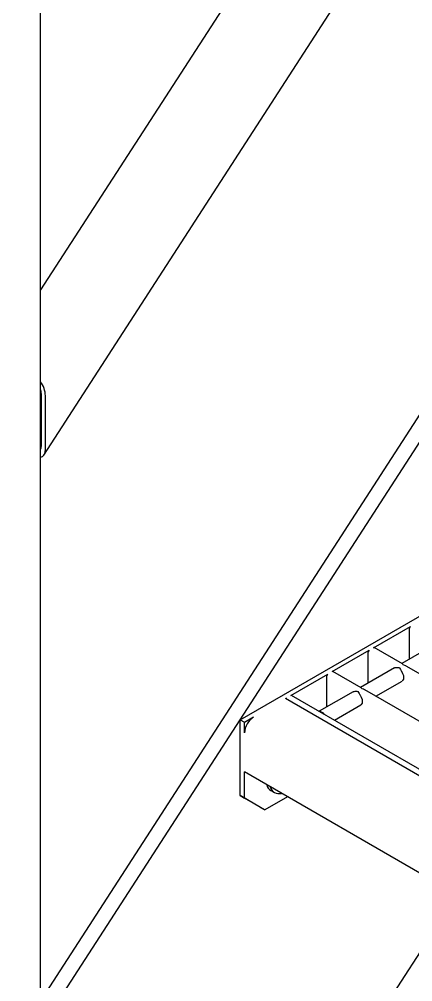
# Model space of a CAD drawing. Header units: millimetres. Extents: x 1293 to 41893, y 1011 to 26911.
# Drawn here: x 35592 to 35797, y 9709 to 10211 of the extents above; entities that cross this region are included whole.
import ezdxf

# ---------------------------------------------------------------- set-up
doc = ezdxf.new("R2010")
doc.units = ezdxf.units.MM
doc.header["$LTSCALE"] = 50
doc.layers.add('PASILLOS', color=2, linetype='Continuous')

msp = doc.modelspace()

# ---------------------------------------------------------------- linework, layer by layer
at = {"layer": 'PASILLOS', "linetype": 'Continuous', "lineweight": 25}
for p, q in [((36365.0600559, 11248.421042), (35603.1081351, 10070.2536498)), ((35604.8375998, 9983.958632), (36390.4096621, 11198.6486441)), ((34536.9456076, 8050.3558406), (36513.0809892, 11105.9531891)), ((34543.6807997, 8046.467697), (36519.8161813, 11102.0650455)), ((35603.1081351, 9700.1249565), (35603.1081351, 10480.414486)), ((35603.4779195, 10016.1206557), (35603.4779195, 9988.5048437)), ((35605.6331809, 9987.2606377), (35605.6331809, 10014.8764498)), ((35707.3033507, 9845.7178974), (35905.4302513, 9960.0941226)), ((35776.9860723, 9883.3486986), (35796.3360494, 9894.5192026)), ((35795.7747834, 9877.3924676), (35795.7747834, 9893.5470613)), ((35809.5060178, 9885.3193405), (35791.7716914, 9875.0815318)), ((35755.3910312, 9870.8821467), (35774.7410083, 9882.0526507)), ((35774.1797423, 9864.9259157), (35774.1797423, 9881.0805095)), ((35792.1547937, 9874.8603716), (35777.3829151, 9883.3879956)), ((35770.5597526, 9862.3938197), (35755.787874, 9870.9214437)), ((35787.9109767, 9872.8527887), (35770.1766503, 9862.61498)), ((35787.9109767, 9872.8527887), (35788.2113925, 9872.9802102)), ((35863.9968427, 9833.3868395), (35794.0275745, 9873.7792382)), ((35733.7959901, 9858.4155949), (35753.1459672, 9869.5860989)), ((35752.5847012, 9852.4593639), (35752.5847012, 9868.6139576)), ((35778.1147954, 9858.0323863), (35791.8794042, 9865.9785258)), ((35766.3159357, 9860.3862368), (35748.5816092, 9850.1484281)), ((35766.3159357, 9860.3862368), (35766.6163514, 9860.5136584)), ((35842.4018016, 9820.9202876), (35772.4325334, 9861.3126864)), ((35730.9896601, 9856.795535), (35731.5509261, 9857.119547)), ((35894.1814778, 9762.5869039), (35730.9896601, 9856.795535)), ((35895.8336787, 9765.1416178), (35734.1928329, 9858.4548919)), ((35756.5197543, 9845.5658345), (35770.2843631, 9853.511974)), ((35707.3033507, 9806.1156681), (35707.3033507, 9845.7178974)), ((35707.3033507, 9845.7178974), (35709.5519502, 9844.4198085)), ((35709.5519502, 9844.4198085), (35714.3829038, 9847.2086587)), ((35709.5519502, 9838.8412017), (35709.5519502, 9844.4198085)), ((35709.5519502, 9804.8175792), (35709.5519502, 9818.4946378)), ((35870.3172218, 9725.686822), (35709.5519502, 9818.4946378)), ((35707.3033507, 9806.1156681), (35709.5519502, 9804.8175792)), ((35717.9099524, 9799.9906167), (35707.3033507, 9806.1156681)), ((35720.158552, 9798.6925278), (35709.5519502, 9804.8175792)), ((35732.0062397, 9805.5320524), (35720.158552, 9798.6925278)), ((35723.4115781, 9808.7922208), (35725.2040938, 9807.7574235)), ((35717.9099524, 9799.9906167), (35720.158552, 9798.6925278)), ((35820.5834321, 9754.3975276), (35777.5278065, 9687.8228098))]:
    msp.add_line(p, q, dxfattribs=at)
at = {"layer": 'PASILLOS', "linetype": 'Continuous', "lineweight": 25, "flags": 128}
for points in [[(35791.5789885, 9871.0361384), (35792.1872717, 9869.9622749), (35792.5738705, 9868.8355439), (35792.7013942, 9867.76492), (35792.5575089, 9866.8539512), (35792.1561309, 9866.1907442), (35791.8794042, 9865.9785258)], [(35769.9839474, 9858.5695866), (35770.5922306, 9857.495723), (35770.9788294, 9856.368992), (35771.1063531, 9855.2983681), (35770.9624678, 9854.3873993), (35770.5610898, 9853.7241923), (35770.2843631, 9853.511974)]]:
    msp.add_lwpolyline(points, dxfattribs=at)
at = {"layer": 'PASILLOS', "linetype": 'Continuous', "lineweight": 25}
for centre, radius, start, end in [((35796.9933611, 9893.4916093), 1.2198388, 122.60547834, 177.394521514), ((35775.3983201, 9881.0250574), 1.2198388, 122.60547834, 177.394521514), ((35777.2185776, 9883.024149), 0.3992382, 65.692880956, 125.617577475), ((35755.6235365, 9870.5575972), 0.3992382, 65.692880956, 125.617577476), ((35753.803279, 9868.5585056), 1.2198388, 122.60547834, 177.394521514), ((35732.1569546, 9856.1479875), 1.1450758, 121.954628523, 151.143200172), ((35734.0284954, 9858.0910453), 0.3992382, 65.692880953, 125.617577473), ((35748.4213583, 9846.4271121), 3.6366978, 35.264662608, 84.740713925), ((35720.0405466, 9838.3639124), 10.4994504, 122.60547834, 177.394521514), ((35726.0950638, 9813.1287359), 5.0997793, 195.28401871, 238.20445507), ((35727.6511029, 9811.9962269), 4.8431239, 194.940714641, 285.064661891)]:
    msp.add_arc(centre, radius, start, end, dxfattribs=at)
for centre, major_axis, start_param, end_param in [((35601.322658, 10017.3648617), (-2.2087817, 6.8550382), 4.1743929021, 5.3181106425), ((35601.322658, 10017.3648617), (-1.1043908, 3.4275191), 4.1743929021, 4.7688956248), ((35601.322658, 9989.7490496), (-1.1043908, 3.4275191), 3.557073085, 4.1743929021), ((35601.322658, 9989.7490496), (-2.2087817, 6.8550382), 3.0306751617, 4.1743929021)]:
    msp.add_ellipse(centre, major_axis=major_axis, ratio=0.5399833694, start_param=start_param, end_param=end_param, dxfattribs=at)
for points, knots in [([(35788.2113925, 9872.9802102), (35788.3080151, 9873.0044473), (35788.6248905, 9873.0839333), (35789.3990312, 9873.139469), (35790.0890691, 9873.0610415), (35790.4525331, 9872.9811777), (35790.4564565, 9872.9803156)], [0, 0, 0, 0, 0.1723614537, 0.5652622383, 0.9953071929, 1, 1, 1, 1]), ([(35790.4564565, 9872.9803156), (35790.4579551, 9872.9780477), (35790.6455407, 9872.6941627), (35790.9247542, 9872.1662895), (35791.3132712, 9871.4406019), (35791.5131758, 9871.1363157), (35791.5789885, 9871.0361384)], [0, 0, 0, 0, 0.00469712726, 0.5879730072, 0.8643521995, 1, 1, 1, 1]), ([(35792.7015205, 9874.2763635), (35792.7000223, 9874.2786266), (35792.5256723, 9874.5419875), (35792.336656, 9874.6932202), (35792.149264, 9874.8431532)], [0, 0, 0, 0, 0.0085933525, 1, 1, 1, 1]), ([(35794.0101281, 9873.754122), (35793.9336037, 9873.8083359), (35793.5447802, 9874.0837989), (35793.0688326, 9874.1949611), (35792.7054432, 9874.2754941), (35792.7015205, 9874.2763635)], [0, 0, 0, 0, 0.1951000564, 0.9913114514, 1, 1, 1, 1]), ([(35766.6163514, 9860.5136584), (35766.712974, 9860.5378955), (35767.0298494, 9860.6173814), (35767.8039901, 9860.6729172), (35768.494028, 9860.5944896), (35768.857492, 9860.5146258), (35768.8614154, 9860.5137637)], [0, 0, 0, 0, 0.17236145366, 0.56526223833, 0.99530719289, 1, 1, 1, 1]), ([(35768.8614154, 9860.5137637), (35768.862914, 9860.5114958), (35769.0504996, 9860.2276108), (35769.3297131, 9859.6997376), (35769.7182301, 9858.9740501), (35769.9181347, 9858.6697639), (35769.9839474, 9858.5695866)], [0, 0, 0, 0, 0.0046971273, 0.5879730072, 0.8643521995, 1, 1, 1, 1]), ([(35771.1064794, 9861.8098116), (35771.1049812, 9861.8120747), (35770.9306312, 9862.0754357), (35770.7416149, 9862.2266683), (35770.5542229, 9862.3766014)], [0, 0, 0, 0, 0.0085933525, 1, 1, 1, 1]), ([(35772.415087, 9861.2875702), (35772.3385626, 9861.341784), (35771.9497391, 9861.617247), (35771.4737915, 9861.7284093), (35771.1104021, 9861.8089423), (35771.1064794, 9861.8098116)], [0, 0, 0, 0, 0.1951000564, 0.9913114514, 1, 1, 1, 1])]:
    msp.add_open_spline(points, degree=3, knots=knots, dxfattribs=at)

doc.saveas('drawing.dxf')
